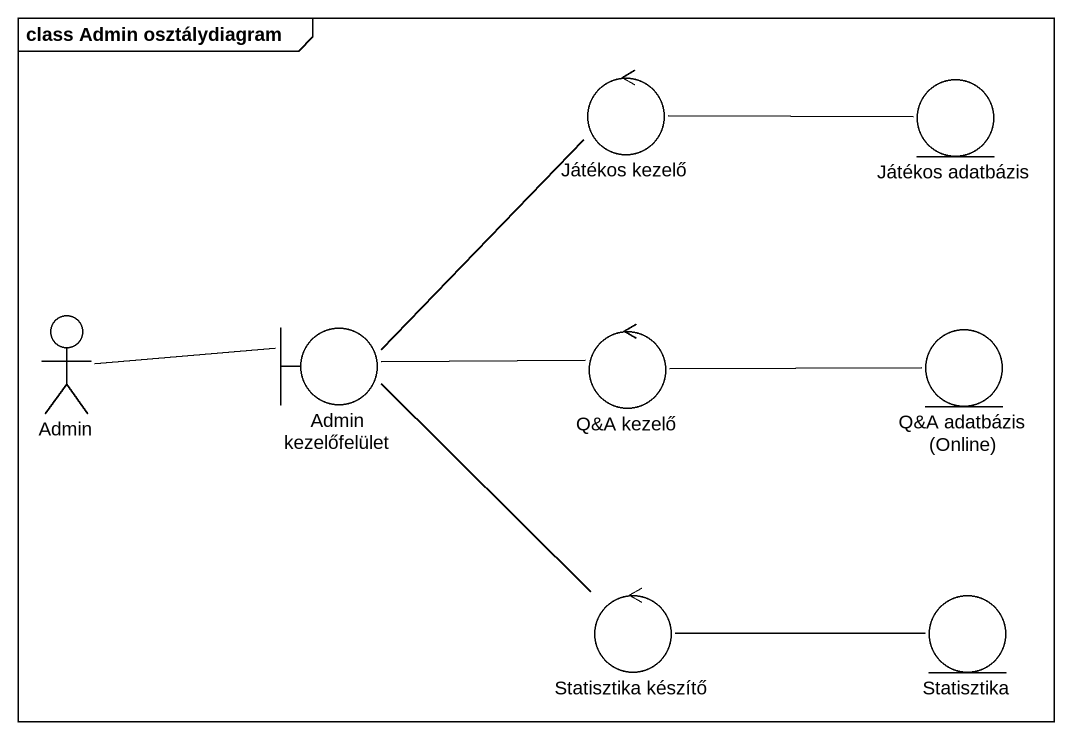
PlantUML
@startuml
mainframe class Admin osztálydiagram
control "Játékos kezelő" as Játékos_kezelő
entity "Játékos adatbázis" as Játékos_adatbázis
actor Admin
boundary "Admin kezelőfelület" as Admin_kezelőfelület
control "Q&A kezelő" as Q_A_kezelő
entity "Q&A adatbázis (Online)" as Q_A_adatbázis_Online
control "Statisztika készítő" as Statisztika_készítő
entity Statisztika
Játékos_kezelő -right- Játékos_adatbázis
Admin -right- Admin_kezelőfelület
Admin_kezelőfelület -up- Játékos_kezelő
Admin_kezelőfelület -right- Q_A_kezelő
Admin_kezelőfelület -- Statisztika_készítő
Q_A_kezelő -right- Q_A_adatbázis_Online
Statisztika_készítő -right- Statisztika
@enduml
